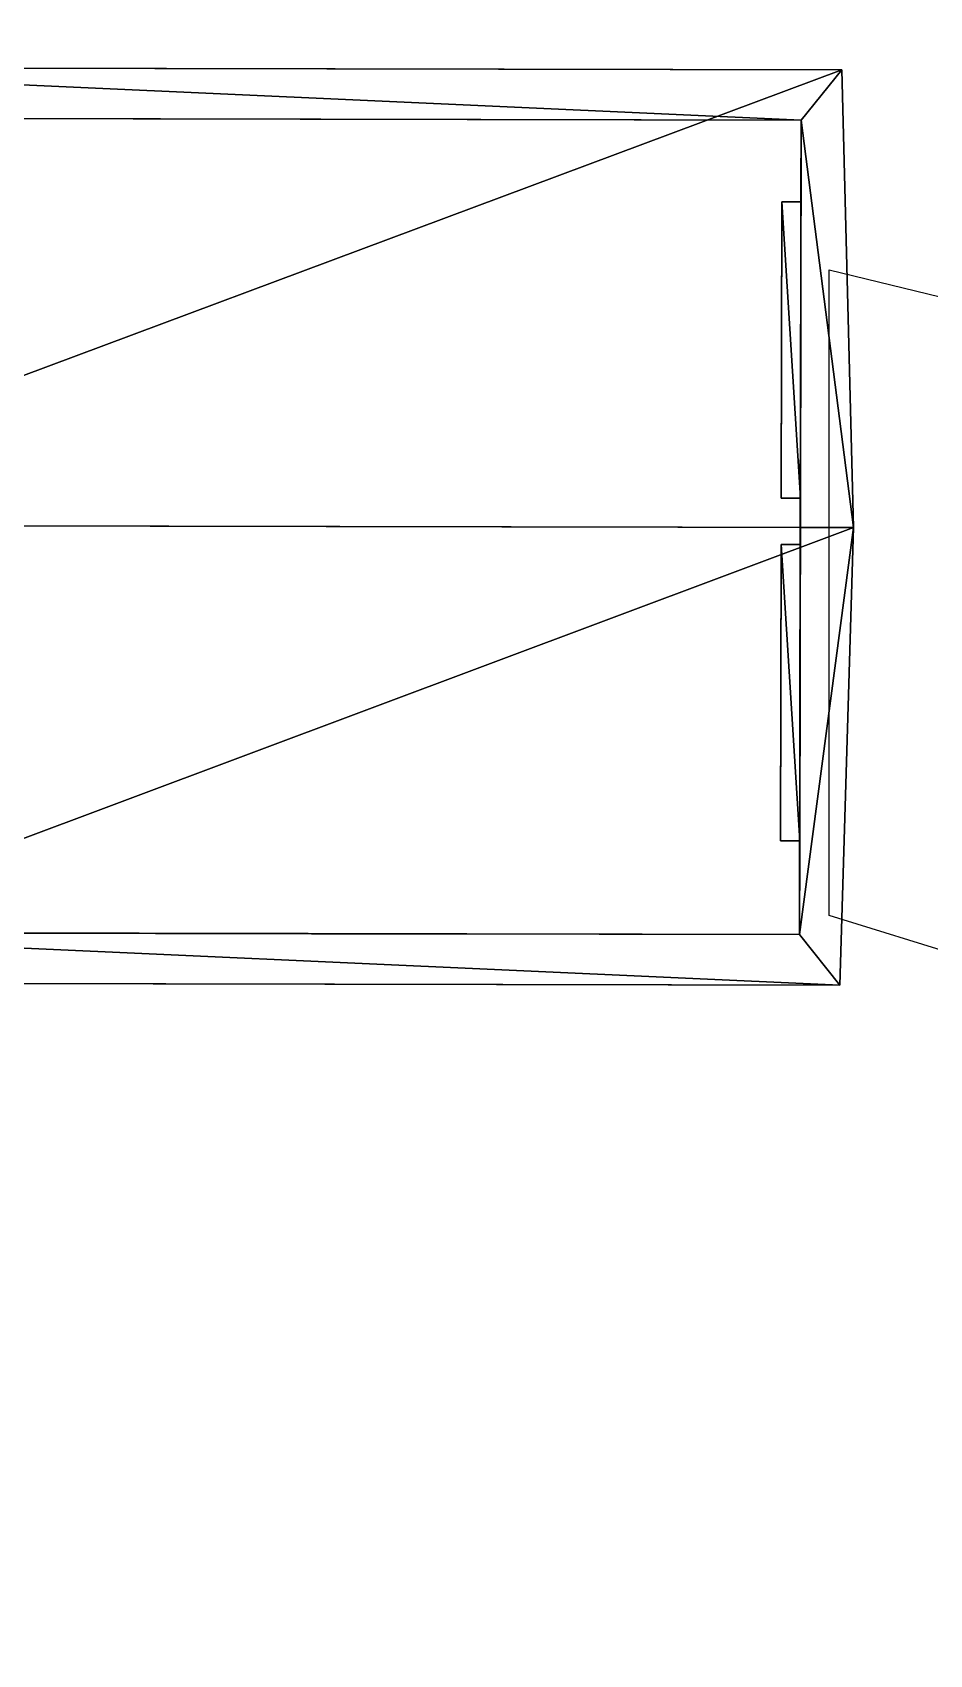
# Model space of a CAD drawing. Extents: x -1551 to 3643, y -2128 to 2177.
# Drawn here: x -117 to 174, y -459 to 68 of the extents above; entities that cross this region are included whole.
import ezdxf

# ---------------------------------------------------------------- set-up
doc = ezdxf.new("R2010")
doc.units = 0
doc.header["$MEASUREMENT"] = 0
doc.layers.get('0').update_dxf_attribs({"color": 13, "linetype": 'CONTINUOUS'})
doc.layers.add('ANNOTATIONS', color=22, linetype='CONTINUOUS')

# ---------------------------------------------------------------- blocks, each defined once
blk = doc.blocks.new('GROUP5_1_2')
at = {"color": 0}
for p, q in [((27.44, 15.59), (-27.44, 15.59)), ((-27.44, 15.59), (-27.44, -15.59)), ((27.44, -15.59), (27.44, 15.59)), ((-27.44, -15.59), (27.44, -15.59))]:
    blk.add_line(p, q, dxfattribs=at)
mesh = blk.add_polyface(dxfattribs=at)
corners = [(27.44, -15.59), (-27.44, 15.59), (-27.44, -15.59), (27.44, 15.59)]
mesh.append_faces([[corners[k] for k in face] for face in [(0, 1, 2), (1, 0, 3)]], dxfattribs={"vtx0": -1, "color": 0})
blk = doc.blocks.new('GROUP2_1_1')
at = {"color": 0}
for p, q in [((47.59, 45.22), (-47.59, 45.22)), ((-47.59, 45.22), (-47.59, -45.22)), ((47.59, -45.22), (47.59, 45.22)), ((-47.59, -45.22), (47.59, -45.22))]:
    blk.add_line(p, q, dxfattribs=at)
mesh = blk.add_polyface(dxfattribs=at)
corners = [(47.59, -45.22), (-47.59, 45.22), (-47.59, -45.22), (47.59, 45.22)]
mesh.append_faces([[corners[k] for k in face] for face in [(0, 1, 2), (1, 0, 3)]], dxfattribs={"vtx0": -1, "color": 0})
blk = doc.blocks.new('GROUP4_1_7')
at = {"color": 0}
for p, q in [((27.44, 15.59), (-27.44, 15.59)), ((-27.44, 15.59), (-27.44, -15.59)), ((27.44, -15.59), (27.44, 15.59)), ((-27.44, -15.59), (27.44, -15.59))]:
    blk.add_line(p, q, dxfattribs=at)
mesh = blk.add_polyface(dxfattribs=at)
corners = [(27.44, -15.59), (-27.44, 15.59), (-27.44, -15.59), (27.44, 15.59)]
mesh.append_faces([[corners[k] for k in face] for face in [(0, 1, 2), (1, 0, 3)]], dxfattribs={"vtx0": -1, "color": 0})
blk = doc.blocks.new('GROUP1_1_2')
at = {"color": 0}
for p, q in [((47.59, 45.22), (-47.59, 45.22)), ((-47.59, 45.22), (-47.59, -45.22)), ((47.59, -45.22), (47.59, 45.22)), ((-47.59, -45.22), (47.59, -45.22))]:
    blk.add_line(p, q, dxfattribs=at)
mesh = blk.add_polyface(dxfattribs=at)
corners = [(47.59, -45.22), (-47.59, 45.22), (-47.59, -45.22), (47.59, 45.22)]
mesh.append_faces([[corners[k] for k in face] for face in [(0, 1, 2), (1, 0, 3)]], dxfattribs={"vtx0": -1, "color": 0})
blk = doc.blocks.new('GARAGE_DWG_1')
at = {"color": 0}
for p, q in [((148.64, 0, 181.93), (148.64, 400.11, 181.93)), ((148.64, 0, 181.93), (148.64, 400.11, 181.93)), ((0, 4.18, 96.9), (0, 394.85, 96.9)), ((0, 394.85, 104.39), (0, 4.18, 104.39)), ((0, 4.18, 96.9), (0, 394.85, 96.9)), ((0, 394.85, 104.39), (0, 4.18, 104.39)), ((297.28, 394.85, 96.9), (297.28, 4.18, 96.9)), ((297.28, 4.18, 104.39), (297.28, 394.85, 104.39)), ((297.28, 4.18, 104.39), (297.28, 394.85, 104.39)), ((297.28, 394.85, 96.9), (297.28, 4.18, 96.9)), ((16.36, 381.7, 105.44), (16.36, 17.33, 105.44)), ((16.36, 381.7, 105.44), (16.36, 17.33, 105.44)), ((16.36, 381.7, 13.91), (16.36, 17.33, 13.91)), ((16.36, 381.7), (16.36, 17.33)), ((16.36, 381.7, 13.91), (16.36, 17.33, 13.91)), ((280.91, 17.33, 105.44), (280.91, 381.7, 105.44)), ((280.91, 17.33, 105.44), (280.91, 381.7, 105.44)), ((280.91, 17.33), (280.91, 381.7)), ((280.91, 17.33, 11.27), (280.91, 288.75, 11.27)), ((280.91, 17.33, 11.27), (280.91, 288.75, 11.27)), ((16.36, 175.02, 61.81), (16.36, 234, 61.81)), ((16.36, 234, 61.81), (16.36, 234, 96.7)), ((16.36, 234, 96.7), (16.36, 175.02, 96.7)), ((16.36, 234, 96.7), (16.36, 175.02, 96.7)), ((16.36, 234, 61.81), (16.36, 234, 96.7)), ((16.36, 175.02, 61.81), (16.36, 234, 61.81)), ((16.36, 175.9, 95.82), (16.36, 233.12, 95.82)), ((16.36, 233.12, 95.82), (16.36, 233.12, 62.69)), ((16.36, 233.12, 62.69), (16.36, 175.9, 62.69)), ((16.36, 233.12, 62.69), (16.36, 175.9, 62.69)), ((16.36, 233.12, 95.82), (16.36, 233.12, 62.69)), ((16.36, 175.9, 95.82), (16.36, 233.12, 95.82)), ((16.36, 177.07, 63.67), (16.36, 231.95, 63.67)), ((16.36, 231.95, 63.67), (16.36, 231.95, 94.84)), ((16.36, 231.95, 94.84), (16.36, 177.07, 94.84)), ((16.36, 177.07, 94.84), (16.36, 177.07, 63.67)), ((16.36, 175.9, 62.69), (16.36, 175.9, 95.82)), ((16.36, 175.9, 62.69), (16.36, 175.9, 95.82)), ((16.36, 175.02, 96.7), (16.36, 175.02, 61.81)), ((16.36, 175.02, 96.7), (16.36, 175.02, 61.81)), ((16.36, 68.47, 61.81), (16.36, 127.45, 61.81)), ((16.36, 127.45, 96.7), (16.36, 68.47, 96.7)), ((16.36, 127.45, 61.81), (16.36, 127.45, 96.7)), ((16.36, 127.45, 96.7), (16.36, 68.47, 96.7)), ((16.36, 127.45, 61.81), (16.36, 127.45, 96.7)), ((16.36, 68.47, 61.81), (16.36, 127.45, 61.81)), ((16.36, 69.35, 95.82), (16.36, 126.57, 95.82)), ((16.36, 126.57, 95.82), (16.36, 126.57, 62.69)), ((16.36, 126.57, 62.69), (16.36, 69.35, 62.69)), ((16.36, 126.57, 62.69), (16.36, 69.35, 62.69)), ((16.36, 126.57, 95.82), (16.36, 126.57, 62.69)), ((16.36, 69.35, 95.82), (16.36, 126.57, 95.82)), ((16.36, 70.52, 63.67), (16.36, 125.4, 63.67)), ((16.36, 125.4, 63.67), (16.36, 125.4, 94.84)), ((16.36, 125.4, 94.84), (16.36, 70.52, 94.84)), ((16.36, 70.52, 94.84), (16.36, 70.52, 63.67)), ((16.36, 69.35, 62.69), (16.36, 69.35, 95.82)), ((16.36, 69.35, 62.69), (16.36, 69.35, 95.82)), ((16.36, 68.47, 96.7), (16.36, 68.47, 61.81)), ((16.36, 68.47, 96.7), (16.36, 68.47, 61.81)), ((143.06, 23.57, 91.51), (46.8, 23.57, 91.51)), ((46.8, 23.57), (143.06, 23.57)), ((46.8, 23.57, 91.51), (46.8, 23.57)), ((46.8, 23.57, 91.51), (46.8, 23.57)), ((46.8, 23.57, 91.51), (46.8, 17.33, 91.51)), ((46.8, 17.33), (46.8, 23.57)), ((46.8, 23.57, 91.51), (46.8, 17.33, 91.51)), ((143.06, 23.57, 91.51), (46.8, 23.57, 91.51)), ((47.34, 23.57, 0.54), (47.34, 23.57, 90.97)), ((47.34, 23.57, 90.97), (142.52, 23.57, 90.97)), ((142.52, 23.57, 0.54), (47.34, 23.57, 0.54)), ((142.52, 23.57, 90.97), (142.52, 23.57, 0.54)), ((143.06, 23.57, 91.51), (143.06, 17.33, 91.51)), ((143.06, 23.57), (143.06, 17.33)), ((143.06, 23.57, 91.51), (143.06, 17.33, 91.51)), ((158.14, 23.57), (254.4, 23.57)), ((158.14, 23.57, 91.51), (158.14, 23.57)), ((158.14, 17.33, 91.51), (158.14, 23.57, 91.51)), ((158.14, 23.57, 91.51), (158.14, 23.57)), ((158.14, 17.33, 91.51), (158.14, 23.57, 91.51)), ((158.14, 17.33), (158.14, 23.57)), ((158.68, 23.57, 0.54), (158.68, 23.57, 90.97)), ((158.68, 23.57, 90.97), (253.86, 23.57, 90.97)), ((253.86, 23.57, 0.54), (158.68, 23.57, 0.54)), ((253.86, 23.57, 90.97), (253.86, 23.57, 0.54)), ((254.4, 23.57), (254.4, 23.57, 91.51)), ((254.4, 23.57, 91.51), (254.4, 17.33, 91.51)), ((254.4, 23.57), (254.4, 23.57, 91.51)), ((254.4, 23.57), (254.4, 17.33)), ((254.4, 23.57, 91.51), (254.4, 17.33, 91.51)), ((16.36, 17.33, 105.44), (148.64, 17.33, 174.44)), ((16.36, 17.33, 13.91), (16.36, 17.33, 105.44)), ((16.36, 17.33), (16.36, 17.33, 13.91)), ((16.36, 17.33, 105.44), (148.64, 17.33, 174.44)), ((16.36, 17.33, 13.91), (16.36, 17.33, 105.44)), ((16.36, 17.33), (16.36, 17.33, 13.91)), ((16.36, 17.33), (44.81, 17.33)), ((145.05, 17.33, 93.5), (44.81, 17.33, 93.5)), ((44.81, 17.33, 93.5), (44.81, 17.33)), ((44.81, 17.33), (46.8, 17.33)), ((44.81, 17.33, 93.5), (44.81, 17.33)), ((145.05, 17.33, 93.5), (44.81, 17.33, 93.5)), ((46.8, 17.33), (46.8, 17.33, 91.51)), ((46.8, 17.33), (46.8, 17.33, 91.51)), ((143.06, 17.33, 91.51), (143.06, 17.33)), ((143.06, 17.33), (145.05, 17.33)), ((143.06, 17.33, 91.51), (143.06, 17.33)), ((145.05, 17.33), (145.05, 17.33, 93.5)), ((145.05, 17.33), (145.05, 17.33, 93.5)), ((145.05, 17.33), (156.15, 17.33)), ((148.64, 17.33, 174.44), (148.64, 0, 174.44)), ((148.64, 17.33, 174.44), (148.64, 0, 174.44)), ((148.64, 17.33, 174.44), (280.91, 17.33, 105.44)), ((148.64, 17.33, 174.44), (280.91, 17.33, 105.44)), ((256.39, 17.33, 93.5), (156.15, 17.33, 93.5)), ((156.15, 17.33, 93.5), (156.15, 17.33)), ((156.15, 17.33), (158.14, 17.33)), ((156.15, 17.33, 93.5), (156.15, 17.33)), ((256.39, 17.33, 93.5), (156.15, 17.33, 93.5)), ((254.4, 17.33, 91.51), (158.14, 17.33, 91.51)), ((158.14, 17.33, 91.51), (158.14, 17.33)), ((158.14, 17.33, 91.51), (158.14, 17.33)), ((254.4, 17.33, 91.51), (158.14, 17.33, 91.51)), ((254.4, 17.33), (254.4, 17.33, 91.51)), ((254.4, 17.33), (254.4, 17.33, 91.51)), ((254.4, 17.33), (256.39, 17.33)), ((256.39, 17.33), (256.39, 17.33, 93.5)), ((256.39, 17.33), (256.39, 17.33, 93.5)), ((256.39, 17.33), (280.91, 17.33)), ((280.91, 17.33, 105.44), (280.91, 17.33, 11.27)), ((280.91, 17.33, 11.27), (280.91, 17.33)), ((280.91, 17.33, 105.44), (280.91, 17.33, 11.27)), ((280.91, 17.33, 11.27), (280.91, 17.33)), ((148.64, 0, 174.44), (0, 4.18, 96.9)), ((0, 4.18, 104.39), (148.64, 0, 181.93)), ((0, 4.18, 96.9), (0, 4.18, 104.39)), ((0, 4.18, 104.39), (148.64, 0, 181.93)), ((0, 4.18, 96.9), (0, 4.18, 104.39)), ((148.64, 0, 174.44), (0, 4.18, 96.9)), ((297.28, 4.18, 96.9), (148.64, 0, 174.44)), ((148.64, 0, 181.93), (297.28, 4.18, 104.39)), ((148.64, 0, 181.93), (297.28, 4.18, 104.39)), ((297.28, 4.18, 96.9), (148.64, 0, 174.44)), ((148.64, 0, 174.44), (148.64, 0, 181.93)), ((148.64, 0, 174.44), (148.64, 0, 181.93)), ((297.28, 4.18, 104.39), (297.28, 4.18, 96.9)), ((297.28, 4.18, 104.39), (297.28, 4.18, 96.9))]:
    blk.add_line(p, q, dxfattribs=at)
at = {"color": 9}
for p, q in [((143.06, 23.57), (143.06, 23.57, 91.51)), ((143.06, 23.57), (143.06, 23.57, 91.51)), ((254.4, 23.57, 91.51), (158.14, 23.57, 91.51)), ((254.4, 23.57, 91.51), (158.14, 23.57, 91.51)), ((46.8, 17.33, 91.51), (143.06, 17.33, 91.51)), ((46.8, 17.33, 91.51), (143.06, 17.33, 91.51))]:
    blk.add_line(p, q, dxfattribs=at)
at = {"layer": 'ANNOTATIONS', "color": 254, "extrusion": (-1, -2.12699e-16, 9.81288e-15)}
blk.add_blockref('GROUP5_1_2', (-204.51, 79.26, -16.36), dxfattribs=at)
at = {"layer": 'ANNOTATIONS', "color": 254, "extrusion": (-1, -2.12329e-16, 9.81341e-15)}
blk.add_blockref('GROUP4_1_7', (-97.96, 79.26, -16.36), dxfattribs=at)
at = {"layer": 'ANNOTATIONS', "color": 23, "extrusion": (0, -1, 0)}
for name, p in [('GROUP1_1_2', (94.93, 45.76, -23.57)), ('GROUP2_1_1', (206.27, 45.76, -23.57))]:
    blk.add_blockref(name, p, dxfattribs=at)
at = {"color": 9}
mesh = blk.add_polyface(dxfattribs=at)
corners = [(0, 394.85, 96.9), (16.36, 381.7, 105.44), (0, 4.18, 96.9), (148.64, 400.11, 174.44), (148.64, 381.7, 174.44), (16.36, 17.33, 105.44), (148.64, 0, 174.44), (148.64, 17.33, 174.44)]
mesh.append_faces([[corners[k] for k in face] for face in [(1, 3, 4), (6, 5, 7)]], dxfattribs={"vtx0": -1, "color": 9})
mesh.append_faces([[corners[k] for k in face] for face in [(0, 1, 2), (2, 5, 6), (5, 2, 1)]], dxfattribs={"vtx0": -1, "vtx1": -1, "color": 9})
mesh.append_faces([[corners[k] for k in face] for face in [(1, 0, 3)]], dxfattribs={"vtx0": -1, "vtx2": -1, "color": 9})
mesh = blk.add_polyface(dxfattribs=at)
corners = [(148.64, 0, 181.93), (0, 394.85, 104.39), (0, 4.18, 104.39), (148.64, 400.11, 181.93)]
mesh.append_faces([[corners[k] for k in face] for face in [(0, 1, 2), (1, 0, 3)]], dxfattribs={"vtx0": -1, "color": 9})
mesh = blk.add_polyface(dxfattribs=at)
corners = [(297.28, 394.85, 96.9), (148.64, 381.7, 174.44), (148.64, 400.11, 174.44), (280.91, 381.7, 105.44), (280.91, 17.33, 105.44), (148.64, 0, 174.44), (148.64, 17.33, 174.44), (297.28, 4.18, 96.9)]
mesh.append_faces([[corners[k] for k in face] for face in [(0, 1, 2), (4, 5, 6)]], dxfattribs={"vtx0": -1, "color": 9})
mesh.append_faces([[corners[k] for k in face] for face in [(1, 0, 3), (3, 0, 4), (5, 4, 7), (7, 4, 0)]], dxfattribs={"vtx0": -1, "vtx1": -1, "color": 9})
mesh = blk.add_polyface(dxfattribs=at)
corners = [(297.28, 4.18, 104.39), (148.64, 400.11, 181.93), (148.64, 0, 181.93), (297.28, 394.85, 104.39)]
mesh.append_faces([[corners[k] for k in face] for face in [(0, 1, 2), (1, 0, 3)]], dxfattribs={"vtx0": -1, "color": 9})
mesh = blk.add_polyface(dxfattribs=at)
corners = [(0, 394.85, 104.39), (0, 4.18, 96.9), (0, 4.18, 104.39), (0, 394.85, 96.9)]
mesh.append_faces([[corners[k] for k in face] for face in [(0, 1, 2), (1, 0, 3)]], dxfattribs={"vtx0": -1, "color": 9})
mesh = blk.add_polyface(dxfattribs=at)
corners = [(297.28, 394.85, 96.9), (297.28, 4.18, 104.39), (297.28, 4.18, 96.9), (297.28, 394.85, 104.39)]
mesh.append_faces([[corners[k] for k in face] for face in [(0, 1, 2), (1, 0, 3)]], dxfattribs={"vtx0": -1, "color": 9})
at = {"color": 23}
mesh = blk.add_polyface(dxfattribs=at)
corners = [(16.36, 17.33, 105.44), (16.36, 68.47, 96.7), (16.36, 17.33, 13.91), (16.36, 381.7, 105.44), (16.36, 127.45, 96.7), (16.36, 175.02, 96.7), (16.36, 234, 96.7), (16.36, 234, 61.81), (16.36, 127.45, 61.81), (16.36, 381.7, 13.91), (16.36, 68.47, 61.81), (16.36, 175.02, 61.81)]
mesh.append_faces([[corners[k] for k in face] for face in [(0, 1, 2), (8, 9, 10)]], dxfattribs={"vtx0": -1, "color": 23})
mesh.append_faces([[corners[k] for k in face] for face in [(1, 3, 4), (4, 3, 5), (5, 3, 6), (6, 3, 7), (9, 7, 3)]], dxfattribs={"vtx0": -1, "vtx1": -1, "color": 23})
mesh.append_faces([[corners[k] for k in face] for face in [(1, 0, 3), (9, 8, 11), (9, 11, 7)]], dxfattribs={"vtx0": -1, "vtx2": -1, "color": 23})
mesh = blk.add_polyface(dxfattribs=at)
corners = [(16.36, 17.33, 13.91), (16.36, 68.47, 61.81), (16.36, 381.7, 13.91), (16.36, 68.47, 96.7)]
mesh.append_faces([[corners[k] for k in face] for face in [(0, 1, 2), (1, 0, 3)]], dxfattribs={"vtx0": -1, "color": 23})
at = {"color": 31}
mesh = blk.add_polyface(dxfattribs=at)
corners = [(16.36, 381.7, 13.91), (16.36, 17.33), (16.36, 17.33, 13.91), (16.36, 381.7)]
mesh.append_faces([[corners[k] for k in face] for face in [(0, 1, 2), (1, 0, 3)]], dxfattribs={"vtx0": -1, "color": 31})
at = {"color": 23}
mesh = blk.add_polyface(dxfattribs=at)
corners = [(280.91, 381.7, 11.27), (280.91, 328.62, 83.46), (280.91, 328.62, 11.27), (280.91, 288.75, 11.27), (280.91, 17.33, 105.44), (280.91, 17.33, 11.27), (280.91, 288.75, 83.46), (280.91, 381.7, 105.44)]
mesh.append_faces([[corners[k] for k in face] for face in [(0, 1, 2), (3, 4, 5)]], dxfattribs={"vtx0": -1, "color": 23})
mesh.append_faces([[corners[k] for k in face] for face in [(4, 6, 7), (7, 1, 0)]], dxfattribs={"vtx0": -1, "vtx1": -1, "color": 23})
mesh.append_faces([[corners[k] for k in face] for face in [(4, 3, 6), (7, 6, 1)]], dxfattribs={"vtx0": -1, "vtx2": -1, "color": 23})
at = {"color": 31}
mesh = blk.add_polyface(dxfattribs=at)
corners = [(280.91, 17.33), (280.91, 288.75, 0.62), (280.91, 17.33, 11.27), (280.91, 381.7), (280.91, 328.62, 0.62), (280.91, 328.62, 11.27), (280.91, 381.7, 11.27), (280.91, 288.75, 11.27)]
mesh.append_faces([[corners[k] for k in face] for face in [(5, 3, 6)]], dxfattribs={"vtx0": -1, "color": 31})
mesh.append_faces([[corners[k] for k in face] for face in [(0, 1, 2), (1, 3, 4), (4, 3, 5)]], dxfattribs={"vtx0": -1, "vtx1": -1, "color": 31})
mesh.append_faces([[corners[k] for k in face] for face in [(1, 0, 3)]], dxfattribs={"vtx0": -1, "vtx2": -1, "color": 31})
mesh.append_faces([[corners[k] for k in face] for face in [(7, 2, 1)]], dxfattribs={"vtx1": -1, "color": 31})
at = {"color": 0}
mesh = blk.add_polyface(dxfattribs=at)
corners = [(16.36, 175.02, 96.7), (16.36, 175.9, 95.82), (16.36, 175.02, 61.81), (16.36, 234, 96.7), (16.36, 233.12, 95.82), (16.36, 233.12, 62.69), (16.36, 234, 61.81), (16.36, 175.9, 62.69)]
mesh.append_faces([[corners[k] for k in face] for face in [(0, 1, 2), (5, 6, 7)]], dxfattribs={"vtx0": -1, "color": 0})
mesh.append_faces([[corners[k] for k in face] for face in [(1, 3, 4), (4, 3, 5), (6, 5, 3)]], dxfattribs={"vtx0": -1, "vtx1": -1, "color": 0})
mesh.append_faces([[corners[k] for k in face] for face in [(1, 0, 3)]], dxfattribs={"vtx0": -1, "vtx2": -1, "color": 0})
mesh = blk.add_polyface(dxfattribs=at)
corners = [(16.36, 175.02, 61.81), (16.36, 175.9, 62.69), (16.36, 234, 61.81), (16.36, 175.9, 95.82)]
mesh.append_faces([[corners[k] for k in face] for face in [(0, 1, 2), (1, 0, 3)]], dxfattribs={"vtx0": -1, "color": 0})
mesh = blk.add_polyface(dxfattribs=at)
corners = [(16.36, 175.9, 95.82), (16.36, 177.07, 94.84), (16.36, 175.9, 62.69), (16.36, 233.12, 95.82), (16.36, 231.95, 94.84), (16.36, 231.95, 63.67), (16.36, 233.12, 62.69), (16.36, 177.07, 63.67)]
mesh.append_faces([[corners[k] for k in face] for face in [(0, 1, 2), (5, 6, 7)]], dxfattribs={"vtx0": -1, "color": 0})
mesh.append_faces([[corners[k] for k in face] for face in [(1, 3, 4), (4, 3, 5), (6, 5, 3)]], dxfattribs={"vtx0": -1, "vtx1": -1, "color": 0})
mesh.append_faces([[corners[k] for k in face] for face in [(1, 0, 3)]], dxfattribs={"vtx0": -1, "vtx2": -1, "color": 0})
mesh = blk.add_polyface(dxfattribs=at)
corners = [(16.36, 175.9, 62.69), (16.36, 177.07, 63.67), (16.36, 233.12, 62.69), (16.36, 177.07, 94.84)]
mesh.append_faces([[corners[k] for k in face] for face in [(0, 1, 2), (1, 0, 3)]], dxfattribs={"vtx0": -1, "color": 0})
at = {"color": 23}
mesh = blk.add_polyface(dxfattribs=at)
corners = [(16.36, 175.02, 96.7), (16.36, 127.45, 61.81), (16.36, 127.45, 96.7), (16.36, 175.02, 61.81)]
mesh.append_faces([[corners[k] for k in face] for face in [(0, 1, 2), (1, 0, 3)]], dxfattribs={"vtx0": -1, "color": 23})
at = {"color": 0}
mesh = blk.add_polyface(dxfattribs=at)
corners = [(16.36, 68.47, 96.7), (16.36, 69.35, 95.82), (16.36, 68.47, 61.81), (16.36, 127.45, 96.7), (16.36, 126.57, 95.82), (16.36, 126.57, 62.69), (16.36, 127.45, 61.81), (16.36, 69.35, 62.69)]
mesh.append_faces([[corners[k] for k in face] for face in [(0, 1, 2), (5, 6, 7)]], dxfattribs={"vtx0": -1, "color": 0})
mesh.append_faces([[corners[k] for k in face] for face in [(1, 3, 4), (4, 3, 5), (6, 5, 3)]], dxfattribs={"vtx0": -1, "vtx1": -1, "color": 0})
mesh.append_faces([[corners[k] for k in face] for face in [(1, 0, 3)]], dxfattribs={"vtx0": -1, "vtx2": -1, "color": 0})
mesh = blk.add_polyface(dxfattribs=at)
corners = [(16.36, 68.47, 61.81), (16.36, 69.35, 62.69), (16.36, 127.45, 61.81), (16.36, 69.35, 95.82)]
mesh.append_faces([[corners[k] for k in face] for face in [(0, 1, 2), (1, 0, 3)]], dxfattribs={"vtx0": -1, "color": 0})
mesh = blk.add_polyface(dxfattribs=at)
corners = [(16.36, 69.35, 95.82), (16.36, 70.52, 94.84), (16.36, 69.35, 62.69), (16.36, 126.57, 95.82), (16.36, 125.4, 94.84), (16.36, 125.4, 63.67), (16.36, 126.57, 62.69), (16.36, 70.52, 63.67)]
mesh.append_faces([[corners[k] for k in face] for face in [(0, 1, 2), (5, 6, 7)]], dxfattribs={"vtx0": -1, "color": 0})
mesh.append_faces([[corners[k] for k in face] for face in [(1, 3, 4), (4, 3, 5), (6, 5, 3)]], dxfattribs={"vtx0": -1, "vtx1": -1, "color": 0})
mesh.append_faces([[corners[k] for k in face] for face in [(1, 0, 3)]], dxfattribs={"vtx0": -1, "vtx2": -1, "color": 0})
mesh = blk.add_polyface(dxfattribs=at)
corners = [(16.36, 69.35, 62.69), (16.36, 70.52, 63.67), (16.36, 126.57, 62.69), (16.36, 70.52, 94.84)]
mesh.append_faces([[corners[k] for k in face] for face in [(0, 1, 2), (1, 0, 3)]], dxfattribs={"vtx0": -1, "color": 0})
mesh = blk.add_polyface(dxfattribs=at)
corners = [(143.06, 23.57), (142.52, 23.57, 0.54), (46.8, 23.57), (143.06, 23.57, 91.51), (142.52, 23.57, 90.97), (47.34, 23.57, 90.97), (46.8, 23.57, 91.51), (47.34, 23.57, 0.54)]
mesh.append_faces([[corners[k] for k in face] for face in [(0, 1, 2), (5, 6, 7)]], dxfattribs={"vtx0": -1, "color": 0})
mesh.append_faces([[corners[k] for k in face] for face in [(1, 3, 4), (4, 3, 5), (6, 5, 3)]], dxfattribs={"vtx0": -1, "vtx1": -1, "color": 0})
mesh.append_faces([[corners[k] for k in face] for face in [(1, 0, 3)]], dxfattribs={"vtx0": -1, "vtx2": -1, "color": 0})
mesh = blk.add_polyface(dxfattribs=at)
corners = [(46.8, 23.57), (47.34, 23.57, 0.54), (46.8, 23.57, 91.51), (142.52, 23.57, 0.54)]
mesh.append_faces([[corners[k] for k in face] for face in [(0, 1, 2), (1, 0, 3)]], dxfattribs={"vtx0": -1, "color": 0})
at = {"color": 9}
mesh = blk.add_polyface(dxfattribs=at)
corners = [(46.8, 23.57), (46.8, 17.33, 91.51), (46.8, 17.33), (46.8, 23.57, 91.51)]
mesh.append_faces([[corners[k] for k in face] for face in [(0, 1, 2), (1, 0, 3)]], dxfattribs={"vtx0": -1, "color": 9})
at = {"color": 0}
mesh = blk.add_polyface(dxfattribs=at)
corners = [(143.06, 23.57, 91.51), (46.8, 17.33, 91.51), (46.8, 23.57, 91.51), (143.06, 17.33, 91.51)]
mesh.append_faces([[corners[k] for k in face] for face in [(0, 1, 2), (1, 0, 3)]], dxfattribs={"vtx0": -1, "color": 0})
mesh = blk.add_polyface(dxfattribs=at)
corners = [(143.06, 23.57, 91.51), (143.06, 17.33), (143.06, 17.33, 91.51), (143.06, 23.57)]
mesh.append_faces([[corners[k] for k in face] for face in [(0, 1, 2), (1, 0, 3)]], dxfattribs={"vtx0": -1, "color": 0})
mesh = blk.add_polyface(dxfattribs=at)
corners = [(254.4, 23.57), (253.86, 23.57, 0.54), (158.14, 23.57), (254.4, 23.57, 91.51), (253.86, 23.57, 90.97), (158.68, 23.57, 90.97), (158.14, 23.57, 91.51), (158.68, 23.57, 0.54)]
mesh.append_faces([[corners[k] for k in face] for face in [(0, 1, 2), (5, 6, 7)]], dxfattribs={"vtx0": -1, "color": 0})
mesh.append_faces([[corners[k] for k in face] for face in [(1, 3, 4), (4, 3, 5), (6, 5, 3)]], dxfattribs={"vtx0": -1, "vtx1": -1, "color": 0})
mesh.append_faces([[corners[k] for k in face] for face in [(1, 0, 3)]], dxfattribs={"vtx0": -1, "vtx2": -1, "color": 0})
mesh = blk.add_polyface(dxfattribs=at)
corners = [(158.14, 23.57), (158.68, 23.57, 0.54), (158.14, 23.57, 91.51), (253.86, 23.57, 0.54)]
mesh.append_faces([[corners[k] for k in face] for face in [(0, 1, 2), (1, 0, 3)]], dxfattribs={"vtx0": -1, "color": 0})
mesh = blk.add_polyface(dxfattribs=at)
corners = [(254.4, 23.57, 91.51), (158.14, 17.33, 91.51), (158.14, 23.57, 91.51), (254.4, 17.33, 91.51)]
mesh.append_faces([[corners[k] for k in face] for face in [(0, 1, 2), (1, 0, 3)]], dxfattribs={"vtx0": -1, "color": 0})
at = {"color": 9}
mesh = blk.add_polyface(dxfattribs=at)
corners = [(158.14, 23.57), (158.14, 17.33, 91.51), (158.14, 17.33), (158.14, 23.57, 91.51)]
mesh.append_faces([[corners[k] for k in face] for face in [(0, 1, 2), (1, 0, 3)]], dxfattribs={"vtx0": -1, "color": 9})
mesh = blk.add_polyface(dxfattribs=at)
corners = [(254.4, 23.57, 91.51), (254.4, 17.33), (254.4, 17.33, 91.51), (254.4, 23.57)]
mesh.append_faces([[corners[k] for k in face] for face in [(0, 1, 2), (1, 0, 3)]], dxfattribs={"vtx0": -1, "color": 9})
at = {"color": 23}
mesh = blk.add_polyface(dxfattribs=at)
corners = [(280.91, 17.33, 11.27), (256.39, 17.33), (280.91, 17.33), (256.39, 17.33, 93.5), (280.91, 17.33, 105.44), (156.15, 17.33, 93.5), (145.05, 17.33, 93.5), (44.81, 17.33, 93.5), (16.36, 17.33), (44.81, 17.33), (16.36, 17.33, 13.91), (16.36, 17.33, 105.44), (148.64, 17.33, 174.44), (145.05, 17.33), (156.15, 17.33)]
mesh.append_faces([[corners[k] for k in face] for face in [(0, 1, 2), (7, 8, 9), (11, 4, 12), (5, 13, 14)]], dxfattribs={"vtx0": -1, "color": 23})
mesh.append_faces([[corners[k] for k in face] for face in [(1, 0, 3), (3, 4, 5), (6, 4, 7), (8, 7, 10), (10, 7, 11), (13, 5, 6)]], dxfattribs={"vtx0": -1, "vtx1": -1, "color": 23})
mesh.append_faces([[corners[k] for k in face] for face in [(5, 4, 6), (11, 7, 4)]], dxfattribs={"vtx0": -1, "vtx1": -1, "vtx2": -1, "color": 23})
mesh.append_faces([[corners[k] for k in face] for face in [(3, 0, 4)]], dxfattribs={"vtx0": -1, "vtx2": -1, "color": 23})
at = {"color": 0}
mesh = blk.add_polyface(dxfattribs=at)
corners = [(145.05, 17.33, 93.5), (143.06, 17.33), (145.05, 17.33), (143.06, 17.33, 91.51), (46.8, 17.33, 91.51), (44.81, 17.33), (46.8, 17.33), (44.81, 17.33, 93.5)]
mesh.append_faces([[corners[k] for k in face] for face in [(0, 1, 2), (4, 5, 6)]], dxfattribs={"vtx0": -1, "color": 0})
mesh.append_faces([[corners[k] for k in face] for face in [(1, 0, 3), (3, 0, 4), (5, 4, 7), (7, 4, 0)]], dxfattribs={"vtx0": -1, "vtx1": -1, "color": 0})
mesh = blk.add_polyface(dxfattribs=at)
corners = [(256.39, 17.33, 93.5), (254.4, 17.33), (256.39, 17.33), (254.4, 17.33, 91.51), (158.14, 17.33, 91.51), (156.15, 17.33), (158.14, 17.33), (156.15, 17.33, 93.5)]
mesh.append_faces([[corners[k] for k in face] for face in [(0, 1, 2), (4, 5, 6)]], dxfattribs={"vtx0": -1, "color": 0})
mesh.append_faces([[corners[k] for k in face] for face in [(1, 0, 3), (3, 0, 4), (5, 4, 7), (7, 4, 0)]], dxfattribs={"vtx0": -1, "vtx1": -1, "color": 0})
at = {"color": 9}
mesh = blk.add_polyface(dxfattribs=at)
corners = [(148.64, 0, 174.44), (0, 4.18, 104.39), (0, 4.18, 96.9), (148.64, 0, 181.93)]
mesh.append_faces([[corners[k] for k in face] for face in [(0, 1, 2), (1, 0, 3)]], dxfattribs={"vtx0": -1, "color": 9})
mesh = blk.add_polyface(dxfattribs=at)
corners = [(297.28, 4.18, 104.39), (148.64, 0, 174.44), (297.28, 4.18, 96.9), (148.64, 0, 181.93)]
mesh.append_faces([[corners[k] for k in face] for face in [(0, 1, 2), (1, 0, 3)]], dxfattribs={"vtx0": -1, "color": 9})

msp = doc.modelspace()

# ---------------------------------------------------------------- linework, layer by layer
at = {"color": 0}
for p, q in [((141.52, -218.81), (141.52, -9.21)), ((141.52, -9.21), (433.54, -79.59)), ((345.93, -282.53), (141.52, -218.81))]:
    msp.add_line(p, q, dxfattribs=at)

# ---------------------------------------------------------------- block references
at = {"color": 0, "rotation": 89.88658678380447}
msp.add_blockref('GARAGE_DWG_1', (149.21, -241.47, -2.95), dxfattribs=at)

# ---------------------------------------------------------------- meshes
at = {"color": 0}
mesh = msp.add_polyface(dxfattribs=at)
corners = [(1540.83, -168.19), (1540.67, -168.24), (1534.33, -146.78), (3642.78, 1239.34), (-1049.3, 2177.1), (1537.56, -145.79), (1544.06, -167.21), (1544.84, -169.77), (1545.04, -170.57), (1545.16, -170.54), (1552.44, -194.52), (2561.91, -2128.17), (-1551.25, -1075.87), (1548.97, -195.57), (1541.69, -171.59), (1544.8, -169.79)]
mesh.append_faces([[corners[k] for k in face] for face in [(4, 11, 12), (13, 1, 14)]], dxfattribs={"vtx0": -1, "color": 0})
mesh.append_faces([[corners[k] for k in face] for face in [(3, 2, 4), (2, 3, 5), (5, 3, 6), (6, 3, 7), (8, 3, 9), (9, 3, 10)]], dxfattribs={"vtx0": -1, "vtx1": -1, "color": 0})
mesh.append_faces([[corners[k] for k in face] for face in [(7, 3, 8), (11, 4, 13), (13, 4, 1), (1, 4, 2)]], dxfattribs={"vtx0": -1, "vtx1": -1, "vtx2": -1, "color": 0})
mesh.append_faces([[corners[k] for k in face] for face in [(10, 3, 11), (11, 13, 10)]], dxfattribs={"vtx0": -1, "vtx2": -1, "color": 0})
mesh.append_faces([[corners[k] for k in face] for face in [(0, 1, 2)]], dxfattribs={"vtx1": -1, "color": 0})
mesh.append_faces([[corners[k] for k in face] for face in [(8, 15, 7)]], dxfattribs={"vtx2": -1, "color": 0})

doc.saveas('drawing.dxf')
